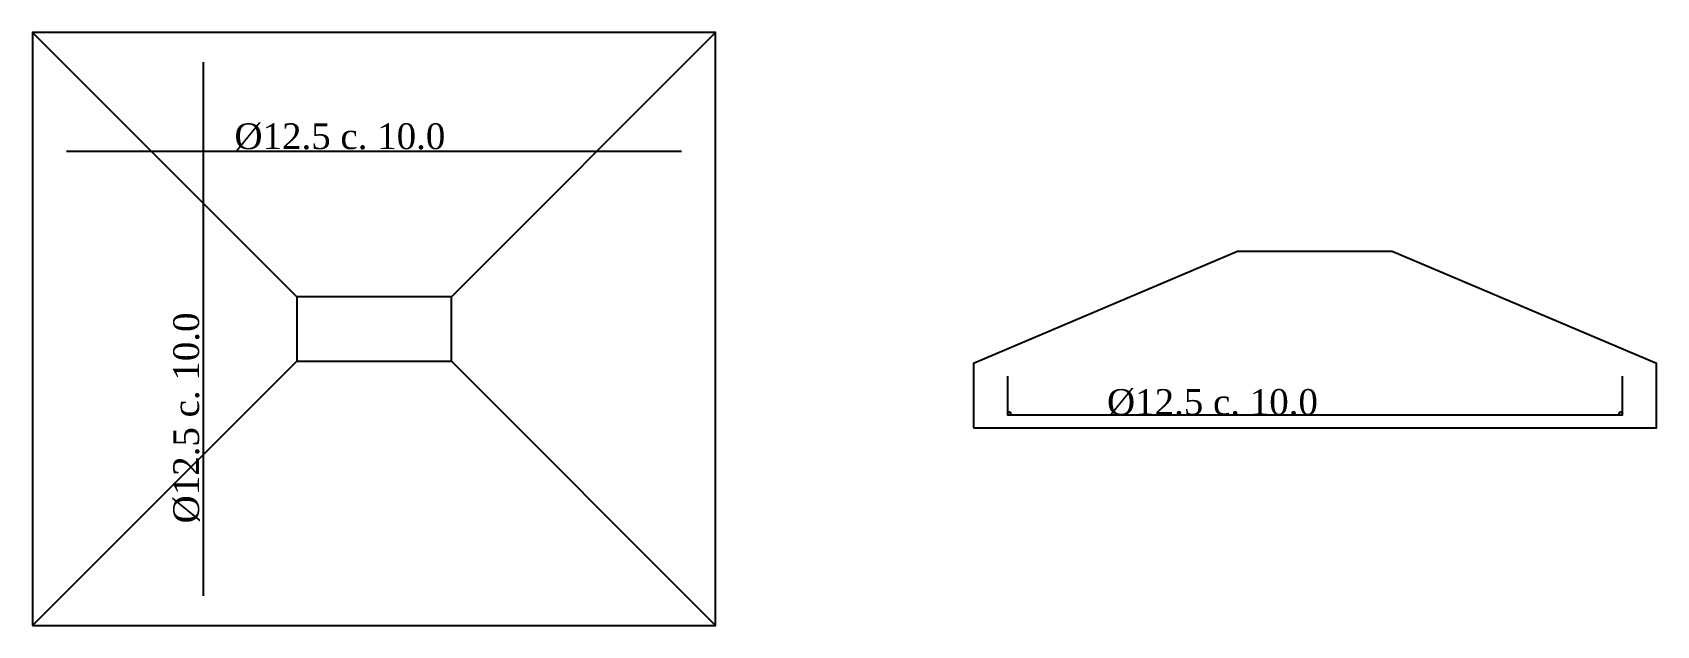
# Model space of a CAD drawing. Header units: millimetres. Extents: x 0 to 630, y 0 to 230.
import ezdxf
from ezdxf.enums import TextEntityAlignment as Align

# ---------------------------------------------------------------- set-up
doc = ezdxf.new("R2010")
doc.units = ezdxf.units.MM
for name, color, linetype in [('Armadura', 5, 'Continuous'), ('Cotas', 2, 'Continuous'), ('Sapata', 7, 'Continuous')]:
    doc.layers.add(name, color=color, linetype=linetype)
doc.styles.add('descricao_armadura', font='times.ttf', dxfattribs={"width": 8})

msp = doc.modelspace()

# ---------------------------------------------------------------- linework, layer by layer
at = {"layer": 'Armadura'}
for p, q in [((66.25, 218.5), (66.25, 11.5)), ((13.25, 184), (251.75, 184))]:
    msp.add_line(p, q, dxfattribs=at)
msp.add_lwpolyline([(378.25, 96.67), (378.25, 81.67), (616.75, 81.67), (616.75, 96.67)], dxfattribs=at)
for centre in [(378.88, 82.29), (616.12, 82.29)]:
    msp.add_circle(centre, 0.625, dxfattribs=at)
at = {"layer": 'Sapata'}
for p, q in [((0, 230), (102.5, 127.5)), ((265, 230), (162.5, 127.5)), ((0, 0), (102.5, 102.5)), ((265, 0), (162.5, 102.5))]:
    msp.add_line(p, q, dxfattribs=at)
for points in [[(0, 0), (265, 0), (265, 230), (0, 230), (0, 0)], [(365, 76.67), (630, 76.67), (630, 101.67), (527.5, 145.02), (467.5, 145.02), (365, 101.67), (365, 76.67)], [(102.5, 102.5), (162.5, 102.5), (162.5, 127.5), (102.5, 127.5), (102.5, 102.5)]]:
    msp.add_lwpolyline(points, dxfattribs=at)

# ---------------------------------------------------------------- texts
at = {"layer": 'Cotas', "style": 'descricao_armadura'}
for p in [(119.25, 189.75), (457.75, 86.67)]:
    msp.add_text('Ø12.5 c. 10.0', height=10, dxfattribs=at).set_placement(p, align=Align.MIDDLE)
msp.add_text('Ø12.5 c. 10.0', height=10, rotation=90, dxfattribs=at).set_placement((59.62, 80.5), align=Align.MIDDLE)

doc.saveas('drawing.dxf')
